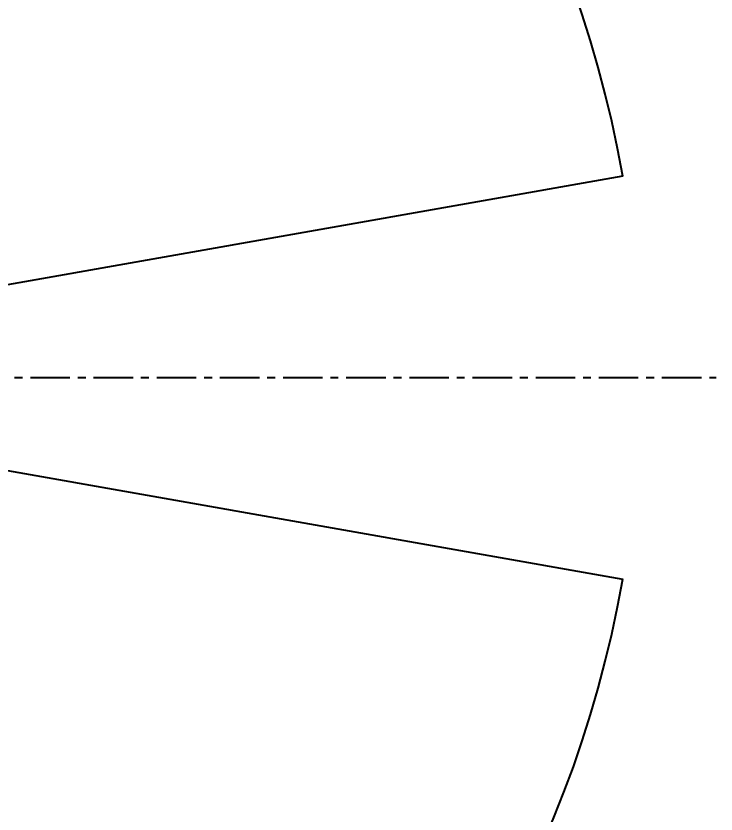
# Model space of a CAD drawing. Header units: millimetres. Extents: x 5828 to 6704, y 123 to 421.
# Drawn here: x 6604.86 to 6638.11, y 202.19 to 240.07 of the extents above; entities that cross this region are included whole.
import ezdxf

# ---------------------------------------------------------------- set-up
doc = ezdxf.new("R2010")
doc.units = ezdxf.units.MM
doc.linetypes.add('CENTER', pattern=[0.6, 0.375, -0.075, 0.075, -0.075])
for name, color, linetype in [('中心线', 7, 'Continuous'), ('尺寸标注', 7, 'Continuous'), ('运动范围', 7, 'Continuous')]:
    doc.layers.add(name, color=color, linetype=linetype)
doc.styles.add('微软雅黑', font='msyh.ttc', dxfattribs={"height": 1.5})
doc.dimstyles.new('尺寸标注_1_20比例', dxfattribs={"dimtxt": 1.5, "dimasz": 1.25, "dimexe": 0.5, "dimexo": 0.4, "dimgap": 0.5, "dimtad": 1, "dimdec": 1, "dimlfac": 20, "dimdsep": 46, "dimtxsty": '微软雅黑', "dimcen": 0.09, "dimadec": 0, "dimazin": 0, "dimtp": 0.01, "dimtm": 0.01, "dimtfac": 1, "dimtdec": 1, "dimtofl": 0, "dimtmove": 0, "dimatfit": 3, "dimfxl": 1, "dimtolj": 1, "dimarcsym": 0})

# ---------------------------------------------------------------- blocks, each defined once
blk = doc.blocks.new('*D819')
at = {"layer": 'Defpoints', "color": 0}
for p in [(6584.351, 234.274), (6633.685, 232.46), (6518.548, 222.899), (6579.444, 222.899), (6638.115, 222.899)]:
    blk.add_point(p, dxfattribs=at)
at = {"layer": '尺寸标注', "color": 0, "lineweight": -2}
blk.add_arc((6579.444, 222.899), 12.388, 15.78, 174.2161, dxfattribs=at)
at = {"layer": '尺寸标注', "color": 0}
for points in [[(6591.162, 226.222), (6591.568, 226.315), (6591.644, 225.05)], [(6566.911, 224.158), (6567.327, 224.137), (6567.056, 222.899)]]:
    blk.add_solid(points, dxfattribs=at)
at = {"layer": '尺寸标注', "color": 0, "insert": (6578.253, 236.514), "char_height": 1.5, "attachment_point": 5, "rotation": 4.9981, "style": '微软雅黑'}
blk.add_mtext('\\A1;-\\A1;170%%d', dxfattribs=at)
blk = doc.blocks.new('*D820')
at = {"layer": 'Defpoints', "color": 0}
for p in [(6518.548, 222.899), (6579.444, 222.899), (6638.115, 222.899), (6633.684, 213.335), (6572.633, 212.545)]:
    blk.add_point(p, dxfattribs=at)
at = {"layer": '尺寸标注', "color": 0, "lineweight": -2}
blk.add_arc((6579.444, 222.899), 12.394, 185.7813, 344.2187, dxfattribs=at)
at = {"layer": '尺寸标注', "color": 0}
for points in [[(6567.321, 221.661), (6566.905, 221.64), (6567.05, 222.899)], [(6591.573, 219.482), (6591.167, 219.575), (6591.649, 220.747)]]:
    blk.add_solid(points, dxfattribs=at)
at = {"layer": '尺寸标注', "color": 0, "insert": (6578.475, 211.827), "char_height": 1.5, "attachment_point": 5, "rotation": 355, "style": '微软雅黑'}
blk.add_mtext('\\A1;+\\A1;170%%d', dxfattribs=at)

msp = doc.modelspace()

# ---------------------------------------------------------------- linework, layer by layer
at = {"layer": '中心线', "linetype": 'CENTER', "ltscale": 5}
msp.add_line((6518.5475, 222.8994), (6638.115, 222.8994), dxfattribs=at)
at = {"layer": '运动范围'}
for p, q in [((6633.6855, 232.4599), (6579.4437, 222.8994)), ((6579.4437, 222.8994), (6633.6844, 213.3353))]:
    msp.add_line(p, q, dxfattribs=at)
msp.add_arc((6579.472, 222.9006), 55.0498, 10, 349.99357, dxfattribs=at)

# ---------------------------------------------------------------- dimensions: what is measured, and where the dimension line sits
at = {"layer": '尺寸标注'}
for base, line2, text, picture, middle in [((6584.3508, 234.274), ((6633.6855, 232.4599), (6579.4437, 222.8994)), '\\A1;-<>', '*D819', (6578.253, 236.5144)), ((6572.6333, 212.5447), ((6579.4437, 222.8994), (6633.6844, 213.3353)), '\\A1;+<>', '*D820', (6578.475, 211.8272))]:
    dim = msp.add_angular_dim_2l(base=base, line1=((6518.5475, 222.8994), (6638.115, 222.8994)), line2=line2, text=text, dimstyle='尺寸标注_1_20比例', override={"dimtxsty": '微软雅黑'}, dxfattribs=at)
    dim.commit()
    dim.dimension.update_dxf_attribs({"geometry": picture, "text_midpoint": middle})

doc.saveas('drawing.dxf')
